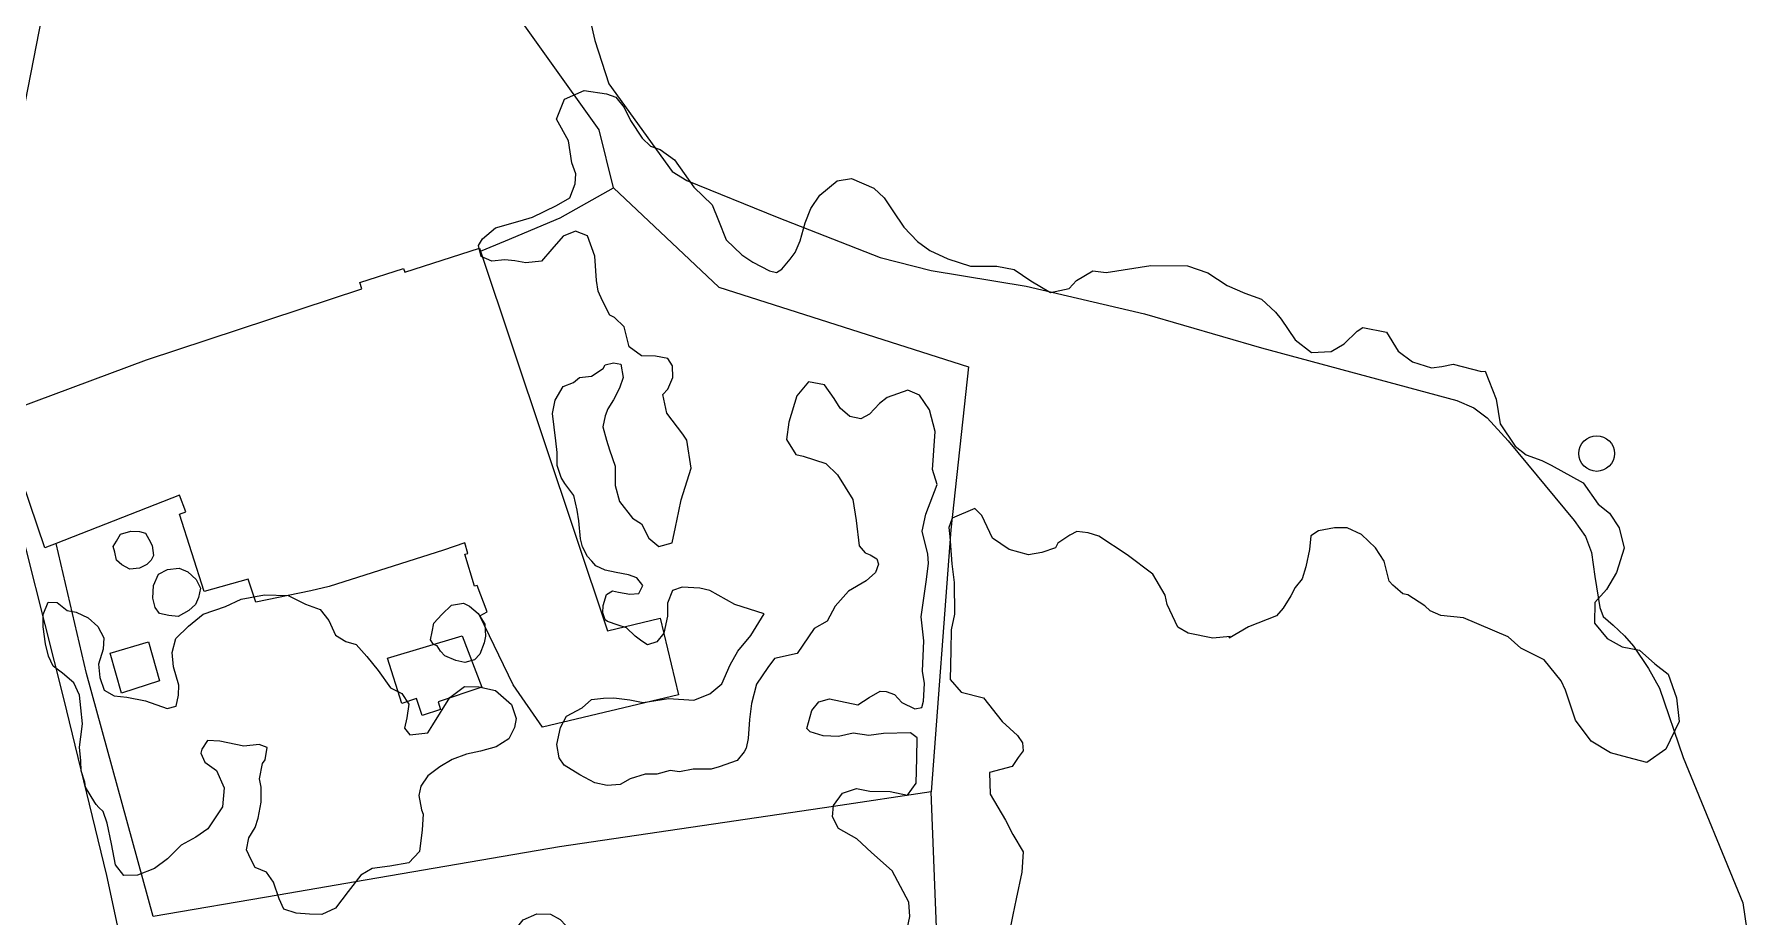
# Model space of a CAD drawing. Header units: metres. Extents: x 4652992 to 4879070, y 2074171 to 2309877.
# Drawn here: x 4653740.7 to 4653815, y 2306231.6 to 2306269.7 of the extents above; entities that cross this region are included whole.
import ezdxf

# ---------------------------------------------------------------- set-up
doc = ezdxf.new("R2010")
doc.units = ezdxf.units.M
doc.header["$MEASUREMENT"] = 0
doc.layers.get('0').update_dxf_attribs({"color": 4, "lineweight": 0})
for name, color, linetype, lineweight in [('Level 1', 2, 'Continuous', 0), ('Level 18', 5, 'Continuous', 0), ('Level 30', 5, 'Continuous', 0), ('Level 31', 38, 'Continuous', 0), ('Level 36', 1, 'Continuous', 0), ('Level 37', 3, 'Continuous', 0), ('Level 40', 1, 'Continuous', 0), ('Level 61', 4, 'Continuous', 0)]:
    doc.layers.add(name, color=color, linetype=linetype, lineweight=lineweight)

# ---------------------------------------------------------------- blocks, each defined once
blk = doc.blocks.new('POSTE')
at = {"color": 0, "linetype": 'ByBlock', "lineweight": -2}
blk.add_circle((0, 0), 0.770001, dxfattribs=at)

msp = doc.modelspace()

# ---------------------------------------------------------------- linework, layer by layer
at = {"layer": 'Level 1'}
msp.add_polyline3d([(4653764.239601, 2306272.46529, 1419.7732), (4653764.932661, 2306269.451893, 1419.3732), (4653765.546405, 2306267.570738, 1419.1), (4653768.273318, 2306263.783327, 1418), (4653768.911318, 2306263.403689, 1417.75), (4653772.811281, 2306261.809084, 1417), (4653777.263918, 2306260.064883, 1416), (4653779.462893, 2306259.507082, 1415.55), (4653783.576906, 2306258.833925, 1415), (4653788.687075, 2306257.638491, 1414.05), (4653793.735903, 2306256.165896, 1413.47), (4653802.180727, 2306253.889529, 1413), (4653802.905703, 2306253.575686, 1412.68), (4653803.485293, 2306253.149477, 1412.58), (4653804.400698, 2306252.145876, 1412.47), (4653807.249331, 2306248.701296, 1412), (4653807.737124, 2306248.011904, 1411.66), (4653807.994082, 2306247.32593, 1411.51), (4653808.141115, 2306246.280886, 1411.46), (4653808.356692, 2306244.944094, 1411), (4653808.506289, 2306244.559695, 1410.96), (4653808.931093, 2306244.188296, 1410.93), (4653809.428286, 2306243.720278, 1410.9), (4653809.813906, 2306243.273684, 1410.81), (4653810.45508, 2306242.306704, 1410.61), (4653810.939272, 2306241.469118, 1410.45), (4653811.952273, 2306238.47333, 1410), (4653814.533327, 2306232.185915, 1409), (4653815.042483, 2306228.739077, 1408)], dxfattribs=at)
at = {"layer": 'Level 18', "color": 30}
msp.add_polyline3d([(4653740.777081, 2306273.128342, 1424.65044), (4653739.520245, 2306266.494623, 1424.407082), (4653739.070364, 2306263.261233, 1424.299844), (4653738.77743, 2306260.776192, 1424.092109), (4653738.620178, 2306256.766017, 1423.826422), (4653738.78082, 2306254.427596, 1423.623965), (4653739.547829, 2306250.66962, 1423.371641), (4653741.979377, 2306241.023189, 1422.807175), (4653743.837471, 2306233.363225, 1422.282652), (4653745.064537, 2306227.663309, 1421.884951), (4653746.202293, 2306222.467291, 1421.528426), (4653747.43659, 2306216.600638, 1421.154736), (4653749.837122, 2306206.643853, 1420.675083), (4653750.774391, 2306202.706111, 1420.411646), (4653751.44217, 2306199.134677, 1420.207735), (4653751.847202, 2306196.773275, 1420.057566), (4653752.029339, 2306194.007571, 1419.876955), (4653752.19108, 2306191.561827, 1419.755049)], dxfattribs=at)
at = {"layer": 'Level 30', "color": 1}
for points in [[(4653759.996431, 2306260.349412, 1424.156), (4653765.476286, 2306243.944367, 1424.156), (4653767.756501, 2306244.485127, 1423.356), (4653768.54264, 2306241.17023, 1423.356), (4653762.668429, 2306239.777142, 1423.356), (4653761.401805, 2306241.609741, 1424.856), (4653759.971197, 2306244.594862, 1425.106), (4653760.289273, 2306244.763853, 1425.106), (4653759.849195, 2306245.903998, 1425.106), (4653759.733974, 2306245.868779, 1425.106), (4653759.313005, 2306247.245987, 1425.106), (4653759.449876, 2306247.287824, 1425.106), (4653759.311302, 2306247.741557, 1425.106), (4653758.393961, 2306247.421096, 1424.656), (4653753.4627, 2306245.861628, 1424.656), (4653752.662919, 2306245.669905, 1424.656), (4653750.281914, 2306245.181399, 1424.356), (4653749.96336, 2306246.169081, 1426.106), (4653748.050095, 2306245.633078, 1425.806), (4653746.993858, 2306248.978475, 1425.806), (4653747.264982, 2306249.084866, 1425.956), (4653746.983399, 2306249.802443, 1426.156), (4653741.660967, 2306247.713882, 1426.156), (4653741.173585, 2306247.522629, 1426.156), (4653739.213843, 2306253.273647, 1426.156)], [(4653739.966924, 2306253.554262, 1426.179693), (4653745.57088, 2306255.642425, 1426.356), (4653754.873232, 2306258.710979, 1425.056), (4653754.783738, 2306258.988143, 1425.056), (4653756.672816, 2306259.598106, 1424.756), (4653756.725789, 2306259.434045, 1424.756), (4653759.954011, 2306260.476405, 1424.156), (4653759.996431, 2306260.349412, 1424.156)], [(4653760.053992, 2306241.501883, 1423.705992), (4653758.161632, 2306240.871389, 1423.705992), (4653758.27073, 2306240.543942, 1423.655991), (4653757.479377, 2306240.28028, 1423.655991), (4653757.234369, 2306241.015645, 1423.805992), (4653756.600739, 2306240.804533, 1423.805992), (4653755.975044, 2306242.762226, 1424.055992), (4653759.196067, 2306243.725882, 1424.055992), (4653760.053992, 2306241.501883, 1423.705992)]]:
    msp.add_polyline3d(points, dxfattribs=at)
at = {"layer": 'Level 31', "elevation": 1425.455992, "flags": 128}
msp.add_lwpolyline([(4653746.131763, 2306241.775218), (4653744.489729, 2306241.247732), (4653743.987865, 2306242.981989), (4653745.643866, 2306243.461207), (4653746.131763, 2306241.775218)], dxfattribs=at)
at = {"layer": 'Level 36'}
msp.add_line((4653751.247448, 2306232.517906, 1423.762199), (4653745.847638, 2306231.592369, 1423.946634), dxfattribs=at)
at = {"layer": 'Level 36', "extrusion": (0.163142452824104, -0.8530334456338056, 0.4956999906361225), "elevation": -1207363.318932, "flags": 128}
msp.add_lwpolyline([(5004147.271577, 690750.391811), (5004135.31915, 690751.410263), (5004126.37307, 690751.757098)], dxfattribs=at)
at = {"layer": 'Level 37'}
for p, q in [((4653779.46971, 2306236.976599, 1422.146634), (4653775.248719, 2306236.352661, 1422.462114)), ((4653754.595105, 2306233.091701, 1423.647857), (4653751.247448, 2306232.517906, 1423.762199))]:
    msp.add_line(p, q, dxfattribs=at)
at = {"layer": 'Level 37', "extrusion": (0.6846601576731955, 0.1597452977235896, 0.7111412717246248), "elevation": 3555656.645378, "flags": 128}
msp.add_lwpolyline([(1188495.687595, -3594557.054829), (1188506.573309, -3594556.472569), (1188512.338719, -3594556.472569)], dxfattribs=at)
at = {"layer": 'Level 37'}
for points in [[(4653739.966924, 2306253.554262, 1425.333895), (4653739.704789, 2306255.847516, 1425.333895), (4653739.791015, 2306260.803656, 1425.833895), (4653740.203273, 2306266.146734, 1426.133895), (4653741.296704, 2306271.767965, 1426.133895), (4653749.493213, 2306274.129729, 1426.733894), (4653748.069564, 2306283.704434, 1426.733894), (4653746.296324, 2306292.036795, 1426.733894), (4653745.922472, 2306294.504218, 1426.858401), (4653745.542693, 2306297.01076, 1426.98488)], [(4653765.741598, 2306263.081219, 1421.555992), (4653765.127214, 2306265.586805, 1420.6339), (4653760.497158, 2306272.066942, 1422.4339), (4653756.385448, 2306273.40383, 1424.3339), (4653749.493213, 2306274.129729, 1426.7339)], [(4653759.996431, 2306260.349412, 1423.138566), (4653761.070197, 2306260.789262, 1422.955992), (4653763.443665, 2306261.784124, 1422.255992), (4653765.741598, 2306263.081219, 1421.555992), (4653770.298111, 2306258.784618, 1421.305992), (4653781.084883, 2306255.340058, 1420.305992), (4653780.316457, 2306248.299411, 1421.105991), (4653779.46971, 2306236.976599, 1422.146634)], [(4653783.61567, 2306188.939787, 1415.546634), (4653781.462419, 2306206.384466, 1419.146634), (4653780.267708, 2306216.456894, 1420.846634), (4653779.46971, 2306236.976599, 1422.146634)]]:
    msp.add_polyline3d(points, dxfattribs=at)
at = {"layer": 'Level 40', "color": 3, "flags": 128}
for points, elevation in [([(4653744.273031, 2306246.988795), (4653744.188886, 2306247.340631), (4653744.125637, 2306247.576652), (4653744.264377, 2306247.815764), (4653744.4378, 2306248.11465), (4653744.889681, 2306248.244806), (4653745.267792, 2306248.234013), (4653745.520961, 2306248.15969), (4653745.670084, 2306247.906031), (4653745.814805, 2306247.630969), (4653745.859885, 2306247.197953), (4653745.772893, 2306246.992798), (4653745.578571, 2306246.809698), (4653745.255452, 2306246.653067), (4653744.842632, 2306246.604087), (4653744.499758, 2306246.786074), (4653744.273031, 2306246.988795)], 1424.6), ([(4653745.935654, 2306244.945234), (4653745.838868, 2306245.344156), (4653745.863144, 2306245.896538), (4653746.07612, 2306246.387821), (4653746.476668, 2306246.595316), (4653746.979535, 2306246.648023), (4653747.348148, 2306246.483094), (4653747.707408, 2306246.164026), (4653747.898863, 2306245.790258), (4653747.815211, 2306245.38384), (4653747.684792, 2306245.076208), (4653747.387105, 2306244.825249), (4653746.930398, 2306244.562382), (4653746.535343, 2306244.598997), (4653746.127644, 2306244.682805), (4653745.935654, 2306244.945234)], 1424.9), ([(4653758.115743, 2306243.290434), (4653757.9699, 2306243.342704), (4653757.833361, 2306243.549121), (4653757.903681, 2306243.891368), (4653757.982788, 2306244.276386), (4653758.328223, 2306244.651245), (4653758.746826, 2306245.055645), (4653759.254141, 2306245.129729), (4653759.51997, 2306245.008229), (4653759.900897, 2306244.684738), (4653760.186694, 2306244.224735), (4653760.21443, 2306243.706279), (4653760.157315, 2306243.42819), (4653759.966011, 2306242.932428), (4653759.737175, 2306242.689621), (4653759.311268, 2306242.576502), (4653758.924914, 2306242.655916), (4653758.453224, 2306242.864349), (4653758.269355, 2306243.058208), (4653758.115743, 2306243.290434)], 1424.85), ([(4653761.520846, 2306230.245657), (4653761.441446, 2306230.720456), (4653761.551775, 2306231.085659), (4653761.838725, 2306231.449766), (4653762.424151, 2306231.717176), (4653763.021907, 2306231.699948), (4653763.435326, 2306231.473814), (4653763.928977, 2306230.949045), (4653764.205128, 2306230.398485), (4653764.196647, 2306230.01229), (4653764.079399, 2306229.613203), (4653763.6559, 2306229.100798), (4653763.037242, 2306229.016533), (4653762.779605, 2306229.140109), (4653762.100811, 2306229.279845), (4653761.688173, 2306229.682206), (4653761.520846, 2306230.245657)], 1423.1)]:
    msp.add_lwpolyline(points, dxfattribs=dict(at, elevation=elevation))
at = {"layer": 'Level 40', "color": 3}
for points in [[(4653778.442489, 2306231.123896, 1422.484873), (4653778.539937, 2306231.600023, 1422.484873), (4653778.49979, 2306232.214694, 1422.484873), (4653777.782566, 2306233.57495, 1422.484873), (4653776.893244, 2306234.364169, 1422.484873), (4653776.249972, 2306234.946393, 1422.384873), (4653775.467856, 2306235.391894, 1422.284872), (4653775.19587, 2306235.897976, 1422.184873), (4653775.253244, 2306236.391598, 1422.084872), (4653775.637958, 2306236.919065, 1422.084872), (4653776.233984, 2306237.127366, 1422.084872), (4653776.818104, 2306237.007269, 1422.084872), (4653777.700263, 2306236.991323, 1422.084872), (4653778.443738, 2306236.838465, 1422.084872), (4653778.814903, 2306237.359249, 1422.184873), (4653778.845149, 2306238.436328, 1422.384873), (4653778.859126, 2306239.315186, 1422.384873), (4653778.573147, 2306239.539282, 1422.384873), (4653777.404455, 2306239.503965, 1422.384873), (4653776.777346, 2306239.412443, 1422.384873), (4653776.101224, 2306239.522193, 1422.684873), (4653775.463616, 2306239.377864, 1422.684873), (4653774.805451, 2306239.402997, 1422.684873), (4653774.232826, 2306239.575779, 1422.684873), (4653774.095361, 2306239.714187, 1422.684873), (4653774.310813, 2306240.496013, 1422.684873), (4653774.609582, 2306240.875182, 1422.684873), (4653775.077197, 2306240.999362, 1422.684873), (4653775.554556, 2306240.901258, 1422.684873), (4653776.297136, 2306240.748647, 1422.684873), (4653776.783779, 2306241.064165, 1422.384873), (4653777.26002, 2306241.327069, 1422.084872), (4653777.525595, 2306241.312742, 1421.684873), (4653777.886668, 2306241.183382, 1421.684873), (4653778.204395, 2306240.842281, 1421.684873), (4653778.756344, 2306240.563363, 1421.684873), (4653779.057233, 2306240.621854, 1421.584872), (4653779.138533, 2306240.901095, 1421.384873), (4653779.184001, 2306241.66438, 1421.384873), (4653779.09603, 2306242.199619, 1421.184873), (4653779.143614, 2306243.514617, 1421.184873), (4653779.033321, 2306244.54139, 1421.084872), (4653779.2659, 2306246.160434, 1420.984873), (4653779.353723, 2306246.860019, 1420.984873), (4653779.323283, 2306247.252666, 1420.984873), (4653779.082226, 2306248.240502, 1420.984873), (4653779.23407, 2306248.982024, 1420.984873), (4653779.72733, 2306250.269361, 1421.384873), (4653779.527693, 2306250.916977, 1421.384873), (4653779.550413, 2306251.29834, 1421.384873), (4653779.58397, 2306251.732612, 1421.384873), (4653779.640244, 2306252.548198, 1421.384873), (4653779.388539, 2306253.482068, 1421.384873), (4653778.965568, 2306254.120209, 1421.384873), (4653778.455925, 2306254.335046, 1421.384873), (4653777.561422, 2306254.022391, 1421.384873), (4653777.230735, 2306253.759443, 1421.384873), (4653776.803554, 2306253.295751, 1421.384873), (4653776.430571, 2306253.096612, 1421.384873), (4653775.952413, 2306253.19474, 1421.384873), (4653775.52848, 2306253.557416, 1421.384873), (4653775.272696, 2306253.983811, 1421.484873), (4653774.851102, 2306254.567517, 1422.384873), (4653774.161595, 2306254.703355, 1422.884873), (4653773.662991, 2306254.097599, 1423.284872), (4653773.319199, 2306252.958951, 1423.284872), (4653773.220775, 2306252.209607, 1423.284872), (4653773.617045, 2306251.552131, 1423.984873), (4653773.934467, 2306251.486976, 1423.984873), (4653774.918071, 2306251.175253, 1423.984873), (4653775.424469, 2306250.686914, 1423.984873), (4653776.08748, 2306249.61723, 1423.984873), (4653776.232203, 2306248.708788, 1423.984873), (4653776.360057, 2306247.606192, 1423.784872), (4653776.610293, 2306247.313175, 1423.484873), (4653776.826834, 2306247.224849, 1422.884873), (4653777.123284, 2306247.053915, 1422.884873), (4653777.186048, 2306246.820911, 1422.884873), (4653777.057318, 2306246.462138, 1422.884873), (4653776.652691, 2306246.104988, 1422.884873), (4653775.897515, 2306245.654734, 1422.884873), (4653775.321927, 2306245.002476, 1422.884873), (4653774.969202, 2306244.35945, 1422.884873), (4653774.405497, 2306244.034944, 1422.884873), (4653773.677559, 2306242.963364, 1422.984873), (4653772.703495, 2306242.737627, 1423.384873), (4653772.405078, 2306242.358945, 1423.384873), (4653771.924988, 2306241.632568, 1423.384873), (4653771.698919, 2306240.798941, 1423.384873), (4653771.611244, 2306240.101848, 1423.384873), (4653771.554899, 2306239.288252, 1423.384873), (4653771.46834, 2306238.865931, 1423.384873), (4653771.382903, 2306238.718448, 1423.384873), (4653771.084434, 2306238.339678, 1423.384873), (4653770.309179, 2306238.058929, 1423.384873), (4653769.958863, 2306237.965903, 1423.384873), (4653769.184761, 2306237.960013, 1423.384873), (4653768.58796, 2306237.844186, 1423.584872), (4653768.193622, 2306237.906803, 1423.784872), (4653767.610166, 2306237.751864, 1423.784872), (4653767.11211, 2306237.744314, 1423.784872), (4653766.464908, 2306237.547505, 1423.784872), (4653766.029441, 2306237.307156, 1423.784872), (4653765.467646, 2306237.257737, 1423.784872), (4653764.938333, 2306237.36659, 1423.784872), (4653764.293547, 2306237.719115, 1423.784872), (4653763.606692, 2306238.135261, 1423.784872), (4653763.396196, 2306238.453437, 1423.784872), (4653763.292763, 2306239.024469, 1423.784872), (4653763.444331, 2306239.762936, 1423.784872), (4653763.711354, 2306240.257749, 1423.784872), (4653764.390925, 2306240.612769, 1423.784872), (4653764.795052, 2306240.96944, 1423.784872), (4653765.303832, 2306241.029757, 1423.784872), (4653765.748872, 2306241.048211, 1423.784872), (4653766.447728, 2306240.959525, 1423.784872), (4653767.029929, 2306240.839851, 1423.784872), (4653768.123128, 2306241.009659, 1423.684873), (4653769.214381, 2306240.950293, 1423.684873), (4653769.908756, 2306241.221886, 1423.384873), (4653770.425625, 2306241.650298, 1422.984873), (4653770.782328, 2306242.477678, 1422.784872), (4653771.109612, 2306243.056569, 1422.384873), (4653771.669763, 2306243.743473, 1422.084872), (4653772.247271, 2306244.671902, 1422.084872), (4653770.984057, 2306245.078539, 1422.784872), (4653769.896963, 2306245.689477, 1423.284872), (4653769.473229, 2306245.776523, 1423.284872), (4653768.710068, 2306245.823309, 1423.284872), (4653768.296022, 2306245.688391, 1423.284872), (4653768.071023, 2306245.129667, 1423.284872), (4653768.068703, 2306244.580167, 1423.284872), (4653767.917147, 2306243.841304, 1423.284872), (4653767.618671, 2306243.462617, 1423.284872), (4653767.204597, 2306243.327693, 1423.284872), (4653766.961422, 2306243.48767, 1423.284872), (4653766.676115, 2306243.711305, 1423.284872), (4653766.306546, 2306244.062251, 1423.284872), (4653765.946637, 2306244.191206, 1423.284872), (4653765.480815, 2306244.341922, 1423.284872), (4653765.385724, 2306244.41646, 1423.284872), (4653765.280993, 2306244.712968, 1423.284872), (4653765.293011, 2306245.040475, 1423.284872), (4653765.443434, 2306245.504521, 1423.284872), (4653765.698583, 2306245.672074, 1423.284872), (4653765.963377, 2306245.617673, 1423.284872), (4653766.440014, 2306245.519749, 1423.284872), (4653766.832393, 2306245.549125, 1423.284872), (4653767.014101, 2306245.896749, 1423.284872), (4653766.750473, 2306246.225866, 1423.284872), (4653766.390587, 2306246.354788, 1423.284872), (4653765.861009, 2306246.463578, 1423.284872), (4653765.3844, 2306246.561487, 1423.284872), (4653764.982415, 2306246.754042, 1423.284872), (4653764.803086, 2306246.955844, 1423.284872), (4653764.623762, 2306247.157641, 1423.284872), (4653764.404625, 2306247.564544, 1422.984873), (4653764.310706, 2306247.913899, 1422.984873), (4653764.250496, 2306248.696381, 1422.984873), (4653764.178254, 2306249.151262, 1422.984873), (4653764.032574, 2306249.786216, 1422.984873), (4653763.642514, 2306250.306321, 1422.984873), (4653763.473976, 2306250.560926, 1422.984873), (4653763.306653, 2306251.090258, 1422.984873), (4653763.309074, 2306251.639711, 1422.984873), (4653763.247694, 2306252.147247, 1422.984873), (4653763.104483, 2306253.331419, 1422.984873), (4653763.223667, 2306253.911793, 1422.984873), (4653763.565527, 2306254.501422, 1422.984873), (4653764.012988, 2306254.664878, 1422.684873), (4653764.279131, 2306254.885294, 1422.684873), (4653764.788542, 2306254.945769, 1422.684873), (4653765.29915, 2306255.281034, 1422.684873), (4653765.384647, 2306255.428506, 1422.684873), (4653765.735093, 2306255.521606, 1422.684873), (4653766.053036, 2306255.45636, 1422.684873), (4653766.156655, 2306254.885024, 1422.684873), (4653766.006147, 2306254.42083, 1422.684873), (4653765.738813, 2306253.925587, 1422.684873), (4653765.493143, 2306253.535909, 1422.684873), (4653765.37513, 2306253.230047, 1422.684873), (4653765.277598, 2306252.754925, 1422.684873), (4653765.434204, 2306252.172594, 1422.684873), (4653765.570332, 2306251.759506, 1422.684873), (4653765.811276, 2306251.049764, 1422.684873), (4653765.80772, 2306250.225105, 1422.684873), (4653765.995684, 2306249.526156, 1422.684873), (4653766.565531, 2306248.803775, 1422.684873), (4653766.957071, 2306248.55826, 1422.684873), (4653767.272774, 2306247.943055, 1422.684873), (4653767.695681, 2306247.580999, 1422.684873), (4653768.279963, 2306247.736191, 1422.684873), (4653768.420804, 2306248.422758, 1422.684873), (4653768.561638, 2306249.109292, 1422.684873), (4653768.671018, 2306249.593247, 1422.584872), (4653769.094572, 2306250.971327, 1422.284872), (4653768.90978, 2306252.177049, 1422.184873), (4653768.740957, 2306252.431965, 1422.184873), (4653768.044025, 2306253.345895, 1422.184873), (4653767.877552, 2306254.150884, 1422.184873), (4653768.090878, 2306254.382385, 1422.184873), (4653768.305362, 2306254.888919, 1422.184873), (4653768.296843, 2306255.386144, 1422.184873), (4653768.085852, 2306255.704696, 1422.184873), (4653767.555483, 2306255.813527, 1422.184873), (4653766.950408, 2306255.827588, 1422.184873), (4653766.421245, 2306256.211414, 1422.184873), (4653766.201184, 2306257.07001, 1422.284872), (4653765.789038, 2306257.484775, 1422.284872), (4653765.587798, 2306257.581095, 1422.284872), (4653765.272065, 2306258.196183, 1422.284872), (4653765.082872, 2306258.620197, 1422.284872), (4653765.01056, 2306259.075247, 1422.284872), (4653764.940208, 2306260.122433, 1422.384873), (4653764.614551, 2306261.001555, 1422.484873), (4653764.095156, 2306261.205226, 1422.584872), (4653763.572842, 2306260.986181, 1422.984873), (4653763.07222, 2306260.429389, 1422.984873), (4653762.635367, 2306259.914458, 1422.984873), (4653761.956653, 2306259.833844, 1422.984873), (4653761.48013, 2306259.931592, 1422.984873), (4653761.045727, 2306259.965742, 1422.984873), (4653760.48377, 2306259.916143, 1422.984873), (4653760.028951, 2306260.119355, 1422.984873), (4653759.903882, 2306260.584656, 1422.984873), (4653760.074788, 2306260.879325, 1422.984873), (4653760.638438, 2306261.351523, 1422.684873), (4653761.710938, 2306261.652046, 1422.484873), (4653762.242031, 2306261.818105, 1422.484873), (4653763.283755, 2306262.319407, 1422.484873), (4653763.847368, 2306262.643779, 1422.484873), (4653764.083409, 2306263.255277, 1422.484873), (4653764.117127, 2306263.688278, 1422.484873), (4653763.938899, 2306264.164718, 1422.484873), (4653763.794144, 2306265.115654, 1422.584872), (4653763.279179, 2306266.044608, 1422.784872), (4653763.622198, 2306266.908444, 1422.784872), (4653764.471876, 2306267.28378, 1422.784872), (4653765.435918, 2306267.14116, 1422.784872), (4653765.848753, 2306267.001607, 1422.784872), (4653766.19663, 2306266.545667, 1422.784872), (4653766.469906, 2306265.995093, 1422.784872), (4653766.975533, 2306265.232001, 1422.784872), (4653767.345119, 2306264.881458, 1422.784872), (4653767.758026, 2306264.741862, 1422.784872), (4653768.381658, 2306264.284267, 1422.784872), (4653769.218353, 2306263.108404, 1422.484873), (4653770.000246, 2306262.343155, 1422.484873), (4653770.277733, 2306261.665638, 1422.184873), (4653770.61553, 2306260.838969, 1422.084872), (4653771.286648, 2306260.189653, 1421.784872), (4653771.759524, 2306259.868772, 1421.384873), (4653772.484525, 2306259.491902, 1420.584872), (4653772.789559, 2306259.425358, 1420.184873), (4653773.00686, 2306259.572091, 1419.984873), (4653773.370827, 2306259.994542, 1419.984873), (4653773.595724, 2306260.279809, 1419.984873), (4653773.810861, 2306260.78799, 1419.984873), (4653774.027098, 2306261.572058, 1419.984873), (4653774.263951, 2306262.186188, 1419.984873), (4653774.660472, 2306262.76756, 1419.984873), (4653775.398067, 2306263.389432, 1419.984873), (4653776.027018, 2306263.481381, 1419.984873), (4653776.994921, 2306263.062099, 1419.984873), (4653777.433168, 2306262.655731, 1420.284872), (4653777.814338, 2306262.080819, 1420.284872), (4653778.280241, 2306261.378106, 1420.284872), (4653778.87431, 2306260.759481, 1420.284872), (4653779.405401, 2306260.374563, 1420.284872), (4653780.183194, 2306260.010027, 1420.584872), (4653781.172175, 2306259.69688, 1420.584872), (4653782.301349, 2306259.701751, 1420.884873), (4653783.04576, 2306259.549119, 1420.884873), (4653783.77836, 2306259.067954, 1420.884873), (4653784.61736, 2306258.564951, 1420.884873), (4653785.426873, 2306258.729935, 1420.884873), (4653785.744632, 2306259.077275, 1420.684873), (4653786.452874, 2306259.497115, 1420.584872), (4653787.029353, 2306259.418735, 1420.284872), (4653788.961508, 2306259.725309, 1419.984873), (4653790.537831, 2306259.705203, 1419.784872), (4653791.421981, 2306259.413432, 1419.784872), (4653792.251969, 2306258.856446, 1419.784872), (4653793.018793, 2306258.533445, 1419.784872), (4653793.7432, 2306258.274397, 1419.784872), (4653794.349314, 2306257.707989, 1419.784872), (4653794.593615, 2306257.407914, 1419.584872), (4653795.188251, 2306256.511925, 1419.584872), (4653795.896604, 2306255.963279, 1419.284872), (4653796.741317, 2306256.008076, 1418.884873), (4653797.308553, 2306256.334618, 1418.884873), (4653797.865799, 2306256.884625, 1418.884873), (4653798.12272, 2306257.053365, 1418.884873), (4653799.137002, 2306256.845408, 1418.884873), (4653799.636629, 2306256.023323, 1418.884873), (4653800.268934, 2306255.55834, 1418.484873), (4653801.082638, 2306255.306749, 1418.284872), (4653801.529695, 2306255.365055, 1417.984873), (4653802.024343, 2306255.456104, 1417.784872), (4653803.24374, 2306255.150602, 1417.784872), (4653803.397695, 2306255.161421, 1417.884873), (4653803.875836, 2306253.954244, 1417.884873), (4653804.055819, 2306252.880818, 1418.184873), (4653804.695006, 2306251.918129, 1418.184873), (4653805.175421, 2306251.542375, 1418.184873), (4653805.848818, 2306251.293354, 1418.184873), (4653806.254884, 2306251.099167, 1418.184873), (4653807.637158, 2306250.341471, 1417.984873), (4653808.27779, 2306249.414934, 1417.684873), (4653808.767259, 2306249.030542, 1417.284872), (4653809.19423, 2306248.387565, 1417.284872), (4653809.406232, 2306247.510957, 1417.284872), (4653809.081859, 2306246.466637, 1417.284872), (4653808.651087, 2306245.721829, 1417.284872), (4653808.145763, 2306245.158946, 1417.284872), (4653808.132617, 2306244.272789, 1417.284872), (4653808.666779, 2306243.607561, 1417.284872), (4653809.319731, 2306243.25127, 1417.284872), (4653810.069738, 2306243.097288, 1417.284872), (4653810.732879, 2306242.516637, 1417.284872), (4653811.31063, 2306242.064623, 1417.284872), (4653811.661786, 2306241.047858, 1417.284872), (4653811.78778, 2306240.021677, 1417.284872), (4653811.214167, 2306238.829094, 1417.584872)], [(4653811.214167, 2306238.829094, 1417.584872), (4653810.389708, 2306238.257844, 1416.984873), (4653809.559761, 2306238.462765, 1417.184873), (4653808.820386, 2306238.670236, 1417.184873), (4653807.974631, 2306239.177487, 1417.184873), (4653807.305069, 2306240.08241, 1417.284872), (4653806.86547, 2306241.373285, 1417.484873), (4653806.691514, 2306241.775779, 1417.684873), (4653805.951487, 2306242.682806, 1417.884873), (4653804.94701, 2306243.188459, 1418.184873), (4653804.393634, 2306243.6782, 1418.784872), (4653802.464223, 2306244.504933, 1419.384873), (4653801.481842, 2306244.595895, 1419.384873), (4653801.023184, 2306244.800785, 1419.384873), (4653800.788856, 2306245.014977, 1419.384873), (4653800.053382, 2306245.498126, 1419.384873), (4653799.839917, 2306245.541949, 1419.384873), (4653799.509726, 2306245.831165, 1419.384873), (4653799.413839, 2306245.906206, 1419.384873), (4653799.252757, 2306246.082315, 1419.584872), (4653799.041916, 2306246.955633, 1419.584872), (4653798.659375, 2306247.532147, 1419.584872), (4653798.052655, 2306248.099315, 1419.584872), (4653797.445109, 2306248.389991, 1419.584872), (4653796.890054, 2306248.393255, 1419.584872), (4653796.19581, 2306248.259107, 1419.584872), (4653795.874918, 2306248.048332, 1419.584872), (4653795.808976, 2306247.453246, 1419.584872), (4653795.657161, 2306246.709761, 1419.584872), (4653795.495379, 2306246.189628, 1419.584872), (4653795.195266, 2306245.808551, 1419.584872), (4653795.01267, 2306245.458676, 1419.584872), (4653794.680007, 2306244.918246, 1419.584872), (4653794.390722, 2306244.590258, 1419.584872), (4653793.182928, 2306244.118826, 1419.584872), (4653792.343698, 2306243.616156, 1419.684873), (4653792.387408, 2306243.696035, 1419.884873), (4653791.635452, 2306243.618324, 1419.984873), (4653790.56946, 2306243.837255, 1419.984873), (4653790.122324, 2306244.095006, 1419.984873), (4653789.656342, 2306245.075566, 1419.984873), (4653789.572396, 2306245.479911, 1419.984873), (4653789.050231, 2306246.382887, 1420.284872), (4653787.933782, 2306247.218595, 1420.784872), (4653786.716724, 2306248.030091, 1421.184873), (4653786.248953, 2306248.181301, 1421.184873), (4653785.759532, 2306248.226596, 1421.184873), (4653785.450325, 2306248.069356, 1421.184873), (4653784.938259, 2306247.733041, 1421.184873), (4653784.841751, 2306247.532129, 1421.184873), (4653784.244996, 2306247.32356, 1421.184873), (4653783.669914, 2306247.220908, 1421.184873), (4653782.829989, 2306247.448549, 1421.184873), (4653782.111487, 2306247.938428, 1421.084872), (4653781.660762, 2306248.925353, 1420.984873), (4653781.345751, 2306249.222242, 1420.884873), (4653780.375421, 2306248.814242, 1420.884873), (4653780.235465, 2306248.401359, 1420.884873), (4653780.265923, 2306248.008678, 1420.884873), (4653780.326841, 2306247.22328, 1420.884873), (4653780.357302, 2306246.830563, 1420.884873), (4653780.457663, 2306246.026085, 1420.984873), (4653780.475206, 2306244.665432, 1421.284872), (4653780.334282, 2306243.976981, 1421.284872), (4653780.320326, 2306243.096845, 1421.284872), (4653780.283648, 2306241.834961, 1421.284872), (4653780.76797, 2306241.283715, 1421.384873), (4653781.722158, 2306241.047005, 1421.784872), (4653782.526872, 2306240.024219, 1422.084872), (4653783.194233, 2306239.41614, 1422.384873), (4653783.405573, 2306239.097163, 1422.384873), (4653783.44684, 2306238.758022, 1422.384873), (4653783.222668, 2306238.473428, 1422.384873), (4653782.962658, 2306238.076238, 1422.484873), (4653781.992366, 2306237.82226, 1423.184873), (4653782.020725, 2306236.880676, 1423.184873), (4653782.674547, 2306235.755377, 1423.184873), (4653782.990678, 2306235.13985, 1423.184873), (4653783.444298, 2306234.385906, 1423.184873), (4653783.377462, 2306233.518701, 1423.184873), (4653783.13972, 2306232.3562, 1423.184873), (4653782.999227, 2306231.669224, 1423.184873), (4653782.837111, 2306230.876517, 1423.184873)], [(4653742.906297, 2306237.40245, 1424.65), (4653742.745379, 2306237.889063, 1424.8), (4653742.726916, 2306238.322985, 1424.8), (4653742.667818, 2306238.908619, 1424.8), (4653742.7254, 2306239.362704, 1424.8), (4653742.804225, 2306239.919921, 1424.8), (4653742.731894, 2306240.615715, 1424.8), (4653742.665719, 2306241.166865, 1424.8), (4653742.427736, 2306241.685966, 1425.15), (4653741.940119, 2306242.108558, 1425.15), (4653741.534658, 2306242.406808, 1425.15), (4653741.336876, 2306242.841393, 1425.15), (4653741.194791, 2306243.371936, 1425.15), (4653741.095181, 2306244.108562, 1425.15), (4653741.097995, 2306244.645066, 1425.15), (4653741.314595, 2306245.173402, 1425.15), (4653741.707721, 2306245.164192, 1425.15), (4653742.140521, 2306244.82459, 1425.15), (4653742.51951, 2306244.746678, 1425.15), (4653743.042476, 2306244.495945, 1425.15), (4653743.468247, 2306244.121961, 1425.15), (4653743.727907, 2306243.638885, 1425.15), (4653743.697765, 2306243.143757, 1425.15), (4653743.494409, 2306242.505171, 1425.15), (4653743.553486, 2306241.920028, 1425.15), (4653743.730098, 2306241.382316, 1425.15), (4653744.168344, 2306241.130973, 1425.35), (4653744.71359, 2306241.067972, 1425.6), (4653745.526712, 2306240.91405, 1425.85), (4653746.462343, 2306240.578527, 1425.85), (4653746.841925, 2306240.679346, 1425.85), (4653746.940829, 2306241.159868, 1425.85), (4653746.956751, 2306241.585888, 1425.85), (4653746.726435, 2306242.384477, 1425.85), (4653746.674412, 2306243.003278, 1425.85), (4653746.835988, 2306243.613905, 1425.85), (4653747.376198, 2306244.14667, 1425.85), (4653748.019661, 2306244.658195, 1425.85), (4653748.973049, 2306244.98405, 1426), (4653749.649874, 2306245.30977, 1426), (4653750.656743, 2306245.496147, 1426), (4653751.690129, 2306245.462547, 1426), (4653752.439425, 2306245.094014, 1426), (4653753.072242, 2306244.856684, 1426), (4653753.442114, 2306244.387318, 1426), (4653753.734118, 2306243.753423, 1425.65), (4653754.181031, 2306243.48265, 1425.65), (4653754.621746, 2306243.356278, 1425.65), (4653755.088176, 2306242.830993, 1425.65), (4653755.574966, 2306242.229926, 1425.65), (4653756.102456, 2306241.477307, 1425.65), (4653756.590973, 2306241.233716, 1425.65), (4653756.892311, 2306240.778069, 1425.65), (4653756.806807, 2306240.187192, 1425.65), (4653756.715073, 2306239.740745, 1425.65), (4653756.941298, 2306239.443667, 1425.65), (4653757.71421, 2306239.535294, 1425.65), (4653757.929634, 2306239.884732, 1425.65), (4653758.673002, 2306241.056201, 1425.65), (4653759.309713, 2306241.533737, 1425.65), (4653759.916587, 2306241.51635, 1425.65), (4653760.640139, 2306241.367609, 1425.65), (4653761.340965, 2306240.75825, 1425.65), (4653761.538265, 2306240.144998, 1425.65), (4653761.460701, 2306239.767206, 1425.65), (4653761.217092, 2306239.28036, 1425.65), (4653760.677449, 2306238.925967, 1425.65), (4653759.993723, 2306238.744389, 1425.65), (4653759.393025, 2306238.617334, 1425.65), (4653758.771169, 2306238.387239, 1425.65), (4653758.238572, 2306238.067191, 1425.65), (4653757.726316, 2306237.671357, 1425.65), (4653757.420791, 2306237.232995, 1425.65), (4653757.336113, 2306236.820798, 1425.65), (4653757.444172, 2306236.20847, 1425.85), (4653757.51224, 2306236.015507, 1425.85), (4653757.481548, 2306235.341748, 1425.85), (4653757.359966, 2306234.400283, 1425.85), (4653756.902592, 2306233.921635, 1425.85), (4653756.081223, 2306233.768467, 1425.85), (4653755.308427, 2306233.676904, 1425.85), (4653754.817431, 2306233.384161, 1425.85), (4653754.276173, 2306232.672159, 1425.85), (4653753.734895, 2306231.96013, 1425.85), (4653753.140534, 2306231.688642, 1425.85), (4653752.602659, 2306231.69195, 1425.85), (4653752.037409, 2306231.736697, 1425.85), (4653751.50042, 2306231.918837, 1425.85), (4653751.302554, 2306232.353379, 1425.85), (4653751.057867, 2306233.083933, 1425.85), (4653750.749634, 2306233.50535, 1425.85), (4653750.254216, 2306233.714701, 1425.85), (4653750.084374, 2306234.047714, 1426.15), (4653749.886653, 2306234.481956, 1426.15), (4653749.992544, 2306234.996807, 1426.15), (4653750.263477, 2306235.441905, 1426.15), (4653750.382603, 2306235.846679, 1426.15), (4653750.523772, 2306236.53308, 1426.15), (4653750.513143, 2306237.179135, 1426.15), (4653750.44605, 2306237.550627, 1426.15), (4653750.580152, 2306238.202628, 1426.15), (4653750.684276, 2306238.360044, 1426.15), (4653750.78282, 2306238.902793, 1425.85), (4653750.433543, 2306239.032538, 1425.6), (4653749.771114, 2306238.954006, 1425.6), (4653749.082198, 2306239.095704, 1425.6), (4653748.737749, 2306239.166551, 1425.6), (4653748.206953, 2306239.204135, 1425.6), (4653747.949933, 2306238.82745, 1425.6), (4653747.914598, 2306238.655735, 1425.6), (4653748.085041, 2306238.262699, 1425.6), (4653748.586702, 2306237.908912, 1425.6), (4653748.919347, 2306237.149941, 1425.3), (4653748.844713, 2306236.330663, 1425), (4653748.207234, 2306235.379388, 1424.65), (4653747.701184, 2306235.01732, 1424.65), (4653747.057121, 2306234.683649, 1424.65), (4653746.466994, 2306234.087826, 1424.65), (4653745.912258, 2306233.664028, 1424.65), (4653745.171757, 2306233.38606, 1424.65), (4653744.591423, 2306233.362053, 1424.65), (4653744.220848, 2306233.83285, 1424.65), (4653744.045868, 2306234.729585, 1424.65), (4653743.8709, 2306235.626253, 1424.65), (4653743.68702, 2306236.130258, 1424.65), (4653743.508385, 2306236.310449, 1424.65), (4653743.391659, 2306236.442041, 1424.65), (4653743.336838, 2306236.525036, 1424.65), (4653742.932779, 2306237.181873, 1424.65), (4653742.906297, 2306237.40245, 1424.65)]]:
    msp.add_polyline3d(points, dxfattribs=at)

# ---------------------------------------------------------------- block references
at = {"layer": 'Level 61', "zscale": 0.1}
msp.add_blockref('POSTE', (4653808.21938, 2306251.600679, 1413.384873), dxfattribs=at)

doc.saveas('drawing.dxf')
